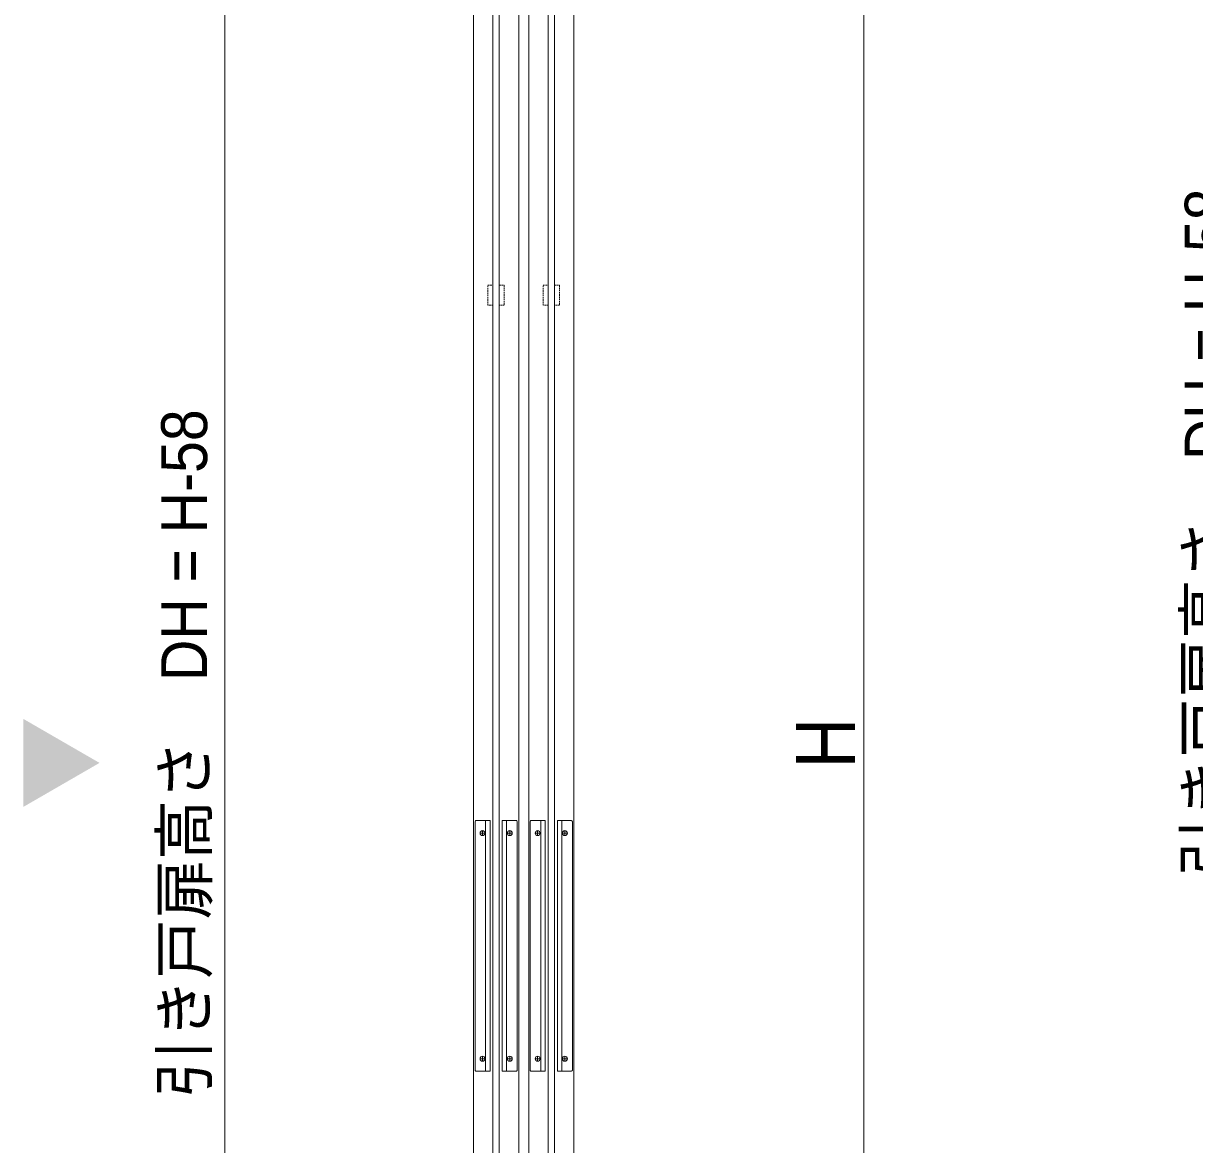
# Model space of a CAD drawing. Units: millimetres, scale not verified. Extents: x -6062 to 6062, y -3045 to 3045.
# Drawn here: x -635 to 299, y -1145 to -251 of the extents above; entities that cross this region are included whole.
import ezdxf
from ezdxf.enums import TextEntityAlignment as Align

# ---------------------------------------------------------------- set-up
doc = ezdxf.new("R2010")
doc.units = ezdxf.units.MM
doc.header["$LTSCALE"] = 20
doc.linetypes.add('DASHED1', pattern=[1.8, 1.2, -0.6])
for name, color, linetype, lineweight in [('0-1_2寸法-3', 7, 'Continuous', 9), ('0-2_3一般', 7, 'Continuous', 9), ('0-3_2寸法-1', 7, 'Continuous', 9)]:
    doc.layers.add(name, color=color, linetype=linetype, lineweight=lineweight)
doc.styles.add('ＭＳ Ｐゴシック', font='')
doc.styles.get('ＭＳ Ｐゴシック').set_extended_font_data('MS PGothic')

# ---------------------------------------------------------------- blocks, each defined once
blk = doc.blocks.new('グループ-2')
at = {"layer": '0-2_3一般'}
blk.add_lwpolyline([(30229.3, 6100), (30949.3, 6100), (30949.3, -39680), (30229.3, -39680)], close=True, dxfattribs=at)
blk = doc.blocks.new('グループ-4')
at = {"layer": '0-2_3一般'}
for p, q in [((30422.3, -21740), (30422.3, -17740)), ((30756.3, -17740), (30756.3, -21740)), ((30252.3, -17760), (30252.3, -21720)), ((30328.3, -17940), (30416.3, -17940)), ((30372.3, -17984), (30372.3, -17896)), ((30762.3, -17940), (30850.3, -17940)), ((30806.3, -17896), (30806.3, -17984)), ((30926.3, -21720), (30926.3, -17760)), ((30372.3, -21584), (30372.3, -21496)), ((30806.3, -21496), (30806.3, -21584)), ((30328.3, -21540), (30416.3, -21540)), ((30762.3, -21540), (30850.3, -21540))]:
    blk.add_line(p, q, dxfattribs=at)
for points in [[(30272.3, -21740), (30492.3, -21740), (30492.3, -17740), (30272.3, -17740)], [(30906.3, -17740), (30686.3, -17740), (30686.3, -21740), (30906.3, -21740)]]:
    blk.add_lwpolyline(points, dxfattribs=at)
for centre in [(30372.3, -17940), (30806.3, -17940), (30372.3, -21540), (30806.3, -21540)]:
    blk.add_circle(centre, 40, dxfattribs=at)
for centre, start, end in [((30272.3, -17760), 135, 180), ((30272.3, -17760), 90, 135), ((30906.3, -17760), 45, 90), ((30906.3, -17760), 0, 45), ((30272.3, -21720), 180, 225), ((30272.3, -21720), 225, 270), ((30906.3, -21720), 270, 315), ((30906.3, -21720), 315, 0)]:
    blk.add_arc(centre, 20, start, end, dxfattribs=at)
blk = doc.blocks.new('グループ-11')
at = {"layer": '0-2_3一般'}
blk.add_lwpolyline([(30639.3, 5620), (30639.3, -39220), (30539.3, -39220), (30539.3, 5620)], close=True, dxfattribs=at)
blk = doc.blocks.new('グループ-16')
at = {"layer": '0-2_3一般'}
for p, q in [((31109.3, -39680), (31109.3, 6100)), ((31829.3, 6100), (31829.3, -39680))]:
    blk.add_line(p, q, dxfattribs=at)
blk = doc.blocks.new('グループ-17')
at = {"layer": '0-2_3一般'}
for p, q in [((31372.3, -17740), (31152.3, -17740)), ((31302.3, -21740), (31302.3, -17740)), ((31372.3, -21740), (31372.3, -17740)), ((31566.3, -17740), (31566.3, -21740)), ((31786.3, -17740), (31566.3, -17740)), ((31636.3, -17740), (31636.3, -21740)), ((31132.3, -17760), (31132.3, -21720)), ((31208.3, -17940), (31296.3, -17940)), ((31252.3, -17984), (31252.3, -17896)), ((31642.3, -17940), (31730.3, -17940)), ((31686.3, -17896), (31686.3, -17984)), ((31806.3, -21720), (31806.3, -17760)), ((31252.3, -21584), (31252.3, -21496)), ((31686.3, -21496), (31686.3, -21584)), ((31208.3, -21540), (31296.3, -21540)), ((31642.3, -21540), (31730.3, -21540)), ((31152.3, -21740), (31372.3, -21740)), ((31566.3, -21740), (31786.3, -21740))]:
    blk.add_line(p, q, dxfattribs=at)
for centre in [(31252.3, -17940), (31686.3, -17940), (31252.3, -21540), (31686.3, -21540)]:
    blk.add_circle(centre, 40, dxfattribs=at)
for centre, start, end in [((31152.3, -17760), 135, 180), ((31152.3, -17760), 90, 135), ((31786.3, -17760), 45, 90), ((31786.3, -17760), 0, 45), ((31152.3, -21720), 180, 225), ((31152.3, -21720), 225, 270), ((31786.3, -21720), 270, 315), ((31786.3, -21720), 315, 0)]:
    blk.add_arc(centre, 20, start, end, dxfattribs=at)
blk = doc.blocks.new('グループ-24')
at = {"layer": '0-2_3一般'}
for p, q in [((31419.3, -39220), (31419.3, 5620)), ((31519.3, 5620), (31519.3, -39220))]:
    blk.add_line(p, q, dxfattribs=at)
blk = doc.blocks.new('グループ-29')
at = {"layer": '0-2_3一般', "linetype": 'DASHED1'}
for points in [[(30459.3, -9200), (30539.3, -9200), (30539.3, -9520), (30459.3, -9520)], [(30639.3, -9200), (30719.3, -9200), (30719.3, -9520), (30639.3, -9520)], [(31339.3, -9200), (31419.3, -9200), (31419.3, -9520), (31339.3, -9520)], [(31519.3, -9200), (31599.3, -9200), (31599.3, -9520), (31519.3, -9520)]]:
    blk.add_lwpolyline(points, close=True, dxfattribs=at)
at = {"layer": '0-2_3一般'}
for name in ['グループ-2', 'グループ-16', 'グループ-11', 'グループ-24', 'グループ-4', 'グループ-17']:
    blk.add_blockref(name, (0, 0), dxfattribs=at)
blk = doc.blocks.new('グループ-30')
at = {"layer": '0-2_3一般'}
blk.add_blockref('グループ-29', (0, 0), dxfattribs=at)

msp = doc.modelspace()

# ---------------------------------------------------------------- linework, layer by layer
at = {"layer": '0-1_2寸法-3'}
msp.add_solid([(-635.28, -805.93), (-574.54, -841), (-635.28, -876.07)], dxfattribs=at)
at = {"layer": '0-3_2寸法-1'}
for p, q in [((35.44, -1987.29), (35.44, 337.29)), ((-474.54, 292.29), (-474.54, -1974.29))]:
    msp.add_line(p, q, dxfattribs=at)

# ---------------------------------------------------------------- block references
at = {"layer": '0-2_3一般', "xscale": 0.05, "yscale": 0.05}
msp.add_blockref('グループ-30', (-1787.5, 0), dxfattribs=at)

# ---------------------------------------------------------------- texts
at = {"layer": '0-3_2寸法-1', "style": 'ＭＳ Ｐゴシック'}
for s, height, width, p in [('引き戸扉高さ\u3000DH = H-58', 36.69, 0.95, (339.19, -932.31)), ('引き戸扉高さ\u3000DH = H-58', 36.69, 0.95, (-477.65, -1108.43)), ('H', 47.17, 0.9, (42.51, -845.25))]:
    msp.add_text(s, height=height, rotation=90, dxfattribs=dict(at, width=width)).set_placement(p, align=Align.BOTTOM_LEFT)

doc.saveas('drawing.dxf')
